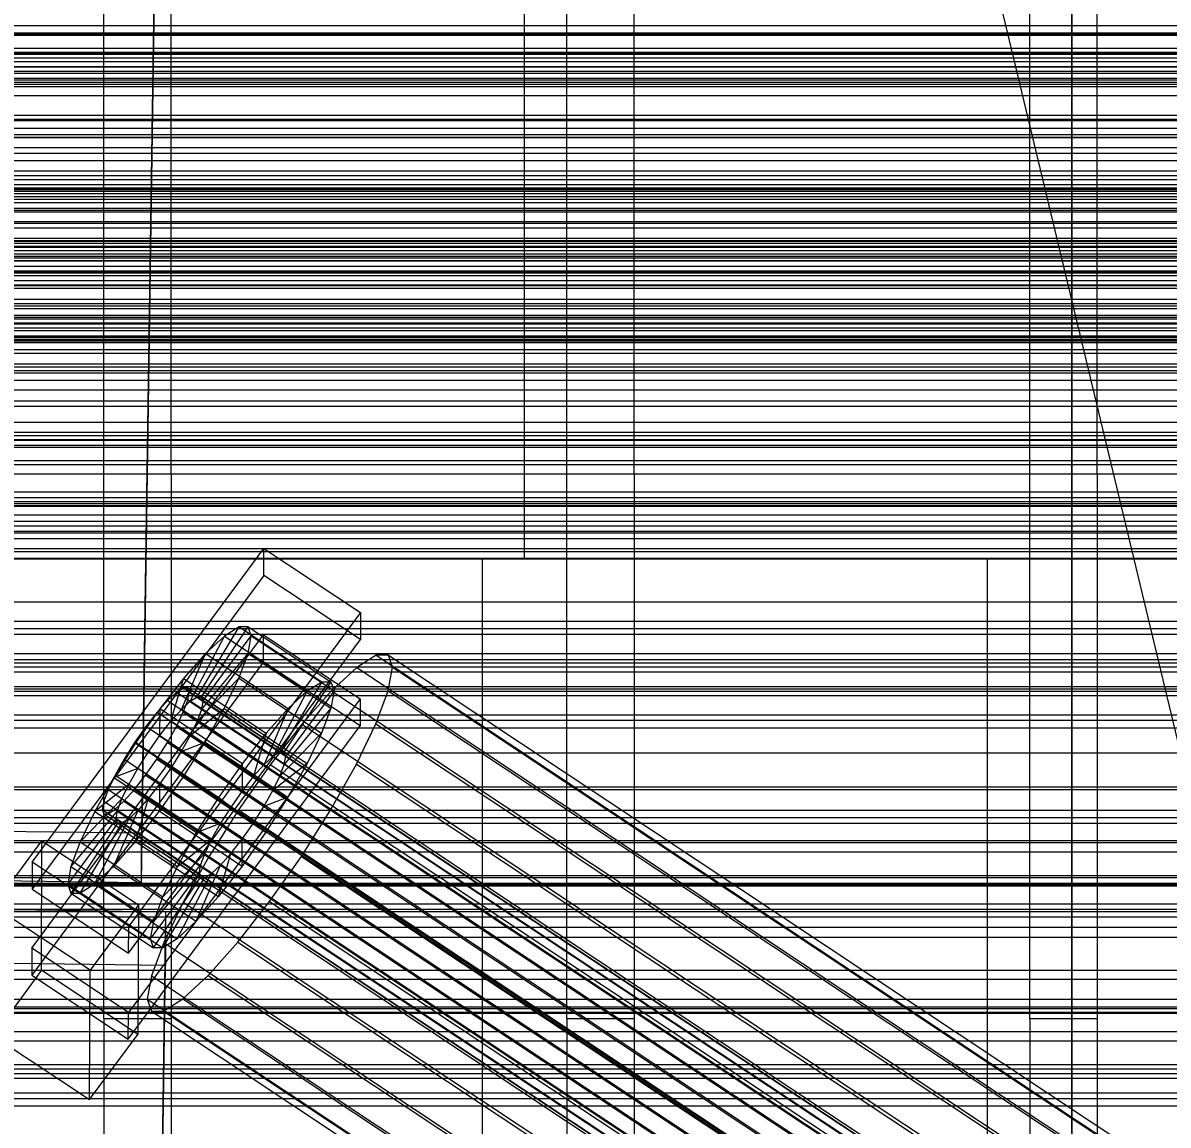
# Model space of a CAD drawing. Header units: millimetres. Extents: x -1970 to 59977, y -50268 to 6837.
# Drawn here: x -374.6 to -238.6, y -34667.3 to -34536.4 of the extents above; entities that cross this region are included whole.
import ezdxf

# ---------------------------------------------------------------- set-up
doc = ezdxf.new("R2010")
doc.units = ezdxf.units.MM
for name, color, linetype, lineweight in [('COTAS_O', 1, 'Continuous', 0), ('COTAS_P', 1, 'Continuous', 0), ('frontal_briquetadora', 7, 'Continuous', 0), ('frontal_C01', 7, 'Continuous', 0), ('frontal_C02', 7, 'Continuous', 0), ('frontal_C03', 7, 'Continuous', 0), ('frontal_mezcladora', 7, 'Continuous', 0), ('frontal_secador', 7, 'Continuous', 0)]:
    doc.layers.add(name, color=color, linetype=linetype, lineweight=lineweight)
doc.dimstyles.new('R19_100', dxfattribs={"dimtxt": 250, "dimasz": 150, "dimexe": 150, "dimexo": 80, "dimgap": 100, "dimtad": 1, "dimtih": 1, "dimtoh": 1, "dimdsep": 46, "dimcen": 0.09, "dimadec": 0, "dimazin": 0, "dimtfac": 1, "dimtdec": 4, "dimtofl": 0, "dimtmove": 0, "dimatfit": 3, "dimfxl": 1, "dimtolj": 1, "dimtzin": 0, "dimarcsym": 0})

# ---------------------------------------------------------------- blocks, each defined once
blk = doc.blocks.new('*D37')
at = {"layer": 'COTAS_P', "color": 0, "lineweight": -2, "transparency": 16777216}
for p, q in [((-1750, -35420), (-1750, -34450)), ((2600, -35420), (2600, -34450)), ((-1600, -34600), (2450, -34600))]:
    blk.add_line(p, q, dxfattribs=at)
at = {"layer": 'COTAS_P', "color": 0, "transparency": 16777216}
for points in [[(-1600, -34575), (-1600, -34625), (-1750, -34600)], [(2450, -34575), (2450, -34625), (2600, -34600)]]:
    blk.add_solid(points, dxfattribs=at)
at = {"layer": 'Defpoints', "color": 0, "transparency": 16777216}
for p in [(2600, -34600), (-1750, -35500), (2600, -35500)]:
    blk.add_point(p, dxfattribs=at)
blk = doc.blocks.new('*D42')
at = {"layer": 'COTAS_O', "color": 0, "lineweight": -2, "transparency": 16777216}
for p, q in [((-570, -33700), (200, -33700)), ((50, -34750), (50, -33850)), ((-570, -34900), (200, -34900))]:
    blk.add_line(p, q, dxfattribs=at)
at = {"layer": 'COTAS_O', "color": 0, "transparency": 16777216}
for points in [[(25, -33850), (75, -33850), (50, -33700)], [(25, -34750), (75, -34750), (50, -34900)]]:
    blk.add_solid(points, dxfattribs=at)
at = {"layer": 'Defpoints', "color": 0, "transparency": 16777216}
for p in [(-650, -33700), (50, -33700), (-650, -34900)]:
    blk.add_point(p, dxfattribs=at)
blk = doc.blocks.new('*D43')
at = {"layer": 'COTAS_O', "color": 0, "lineweight": -2, "transparency": 16777216}
for p, q in [((-650, -34820), (-650, -34050)), ((650, -34820), (650, -34050)), ((-500, -34200), (500, -34200))]:
    blk.add_line(p, q, dxfattribs=at)
at = {"layer": 'COTAS_O', "color": 0, "transparency": 16777216}
for points in [[(-500, -34175), (-500, -34225), (-650, -34200)], [(500, -34175), (500, -34225), (650, -34200)]]:
    blk.add_solid(points, dxfattribs=at)
at = {"layer": 'Defpoints', "color": 0, "transparency": 16777216}
for p in [(650, -34200), (-650, -34900), (650, -34900)]:
    blk.add_point(p, dxfattribs=at)

msp = doc.modelspace()

# ---------------------------------------------------------------- linework, layer by layer
at = {"layer": 'frontal_briquetadora'}
msp.add_line((-430, -33820), (-223.45, -34680), dxfattribs=at)
at = {"layer": 'frontal_C01'}
for p, q in [((-250, -32680.37), (-250, -35735.764)), ((-250, -35740.498), (-250, -32685.104)), ((-425, -34543.438), (425, -34543.438)), ((-450, -34566.054), (450, -34566.054)), ((450, -34578.861), (-450, -34578.861)), ((450, -34599.211), (-450, -34599.211)), ((-373.501, -34636.071), (-345.969, -34598.832)), ((-345.981, -34602.034), (-345.969, -34598.832)), ((-345.969, -34598.832), (-334.501, -34606.444)), ((-345.981, -34602.034), (-373.513, -34639.273)), ((-334.513, -34609.646), (-345.981, -34602.034)), ((-334.501, -34606.444), (-362.033, -34643.683)), ((-334.501, -34606.444), (-334.513, -34609.646)), ((-373.539, -34646.317), (-346.008, -34609.078)), ((-354.71, -34616.969), (-350.645, -34609.219)), ((-353.892, -34616.456), (-348.918, -34608.136)), ((-353.378, -34616.453), (-347.835, -34608.131)), ((-353.205, -34616.961), (-347.47, -34609.203)), ((-350.645, -34609.219), (-352.899, -34611.305)), ((-348.918, -34608.136), (-350.645, -34609.219)), ((-350.645, -34609.219), (-340.816, -34615.743)), ((-347.835, -34608.131), (-348.918, -34608.136)), ((-348.918, -34608.136), (-339.088, -34614.661)), ((-347.847, -34611.28), (-347.47, -34609.203)), ((-347.835, -34608.131), (-338.005, -34614.655)), ((-347.47, -34609.203), (-347.835, -34608.131)), ((-347.47, -34609.203), (-337.64, -34615.727)), ((-346.02, -34612.28), (-346.008, -34609.078)), ((-346.008, -34609.078), (-334.539, -34616.69)), ((-362.045, -34646.885), (-334.513, -34609.646)), ((-450, -34612.018), (450, -34612.018)), ((-355.777, -34617.957), (-352.899, -34611.305)), ((-352.899, -34611.305), (-355.525, -34614.252)), ((-353.384, -34617.945), (-347.847, -34611.28)), ((-352.899, -34611.305), (-343.069, -34617.829)), ((-348.941, -34614.22), (-347.847, -34611.28)), ((-347.847, -34611.28), (-338.017, -34617.804)), ((-332.629, -34611.511), (-334.938, -34612.958)), ((-331.181, -34611.504), (-332.629, -34611.511)), ((-332.629, -34611.511), (-148.32, -34733.842)), ((-330.692, -34612.937), (-331.181, -34611.504)), ((-331.181, -34611.504), (-146.872, -34733.835)), ((-346.02, -34612.28), (-373.551, -34649.519)), ((-334.551, -34619.892), (-346.02, -34612.28)), ((-334.938, -34612.958), (-337.95, -34615.747)), ((-334.938, -34612.958), (-150.629, -34735.29)), ((-331.197, -34615.713), (-330.692, -34612.937)), ((-330.692, -34612.937), (-146.383, -34735.268)), ((-355.525, -34614.252), (-358.345, -34617.86)), ((-357.021, -34619.353), (-355.525, -34614.252)), ((-355.525, -34614.252), (-345.695, -34620.777)), ((-353.902, -34619.337), (-348.941, -34614.22)), ((-350.678, -34617.822), (-348.941, -34614.22)), ((-348.941, -34614.22), (-339.111, -34620.744)), ((-339.088, -34614.661), (-344.062, -34622.98)), ((-338.005, -34614.655), (-343.549, -34622.978)), ((-340.816, -34615.743), (-339.088, -34614.661)), ((-339.088, -34614.661), (-338.005, -34614.655)), ((-338.005, -34614.655), (-337.64, -34615.727)), ((-356.348, -34615.881), (-357.415, -34616.869)), ((-355.53, -34615.368), (-356.348, -34615.881)), ((-356.348, -34615.881), (-142.549, -34757.786)), ((-355.017, -34615.366), (-355.53, -34615.368)), ((-355.53, -34615.368), (-141.731, -34757.273)), ((-355.022, -34616.858), (-354.844, -34615.874)), ((-354.844, -34615.874), (-355.017, -34615.366)), ((-355.017, -34615.366), (-141.218, -34757.27)), ((-354.844, -34615.874), (-141.045, -34757.778)), ((-340.816, -34615.743), (-344.88, -34623.493)), ((-337.64, -34615.727), (-343.376, -34623.486)), ((-343.069, -34617.829), (-340.816, -34615.743)), ((-337.95, -34615.747), (-341.461, -34619.687)), ((-337.64, -34615.727), (-338.017, -34617.804)), ((-337.95, -34615.747), (-153.641, -34738.078)), ((-332.659, -34619.643), (-331.197, -34615.713)), ((-331.197, -34615.713), (-146.887, -34738.045)), ((-334.539, -34616.69), (-362.071, -34653.929)), ((-357.415, -34616.869), (-358.659, -34618.266)), ((-357.415, -34616.869), (-143.617, -34758.774)), ((-355.777, -34617.957), (-354.71, -34616.969)), ((-355.541, -34618.25), (-355.022, -34616.858)), ((-355.022, -34616.858), (-141.224, -34758.762)), ((-354.71, -34616.969), (-353.892, -34616.456)), ((-344.88, -34623.493), (-354.71, -34616.969)), ((-353.892, -34616.456), (-353.378, -34616.453)), ((-344.062, -34622.98), (-353.892, -34616.456)), ((-353.205, -34616.961), (-353.384, -34617.945)), ((-343.549, -34622.978), (-353.378, -34616.453)), ((-353.378, -34616.453), (-353.205, -34616.961)), ((-343.376, -34623.486), (-353.205, -34616.961)), ((-334.539, -34616.69), (-334.551, -34619.892)), ((-358.345, -34617.86), (-361.166, -34621.883)), ((-358.659, -34618.266), (-359.995, -34619.975)), ((-358.659, -34618.266), (-144.861, -34760.17)), ((-358.345, -34617.86), (-358.357, -34621.062)), ((-348.515, -34624.385), (-358.345, -34617.86)), ((-357.021, -34619.353), (-355.777, -34617.957)), ((-356.363, -34619.956), (-355.541, -34618.25)), ((-345.947, -34624.481), (-355.777, -34617.957)), ((-355.541, -34618.25), (-141.742, -34760.154)), ((-354.725, -34621.044), (-350.678, -34617.822)), ((-353.384, -34617.945), (-353.902, -34619.337)), ((-343.554, -34624.469), (-353.384, -34617.945)), ((-352.938, -34621.842), (-350.678, -34617.822)), ((-350.678, -34617.822), (-340.848, -34624.346)), ((-343.069, -34617.829), (-345.947, -34624.481)), ((-345.695, -34620.777), (-343.069, -34617.829)), ((-338.017, -34617.804), (-343.554, -34624.469)), ((-338.017, -34617.804), (-339.111, -34620.744)), ((-362.083, -34657.13), (-334.551, -34619.892)), ((-359.995, -34619.975), (-361.332, -34621.88)), ((-146.196, -34761.879), (-359.995, -34619.975)), ((-358.357, -34621.062), (-357.021, -34619.353)), ((-357.434, -34621.86), (-356.363, -34619.956)), ((-347.191, -34625.877), (-357.021, -34619.353)), ((-356.363, -34619.956), (-142.565, -34761.861)), ((-353.902, -34619.337), (-354.725, -34621.044)), ((-344.073, -34625.862), (-353.902, -34619.337)), ((-341.461, -34619.687), (-345.231, -34624.51)), ((-341.461, -34619.687), (-157.152, -34742.019)), ((-334.981, -34624.459), (-332.659, -34619.643)), ((-332.659, -34619.643), (-148.35, -34741.975)), ((-359.693, -34622.967), (-358.357, -34621.062)), ((-358.357, -34621.062), (-348.527, -34627.586)), ((-354.725, -34621.044), (-355.796, -34622.948)), ((-344.895, -34627.568), (-354.725, -34621.044)), ((-348.515, -34624.385), (-345.695, -34620.777)), ((-345.695, -34620.777), (-347.191, -34625.877)), ((-339.111, -34620.744), (-344.073, -34625.862)), ((-339.111, -34620.744), (-340.848, -34624.346)), ((-361.166, -34621.883), (-363.797, -34626.045)), ((-361.332, -34621.88), (-362.578, -34623.852)), ((-361.332, -34621.88), (-147.533, -34763.784)), ((-359.693, -34622.967), (-361.166, -34621.883)), ((-361.166, -34621.883), (-351.336, -34628.407)), ((-358.68, -34623.832), (-357.434, -34621.86)), ((-357.434, -34621.86), (-143.635, -34763.765)), ((-355.796, -34622.948), (-352.938, -34621.842)), ((-355.569, -34626.004), (-352.938, -34621.842)), ((-352.938, -34621.842), (-343.108, -34628.366)), ((-362.578, -34623.852), (-363.648, -34625.756)), ((-362.578, -34623.852), (-148.779, -34765.756)), ((-360.939, -34624.939), (-359.693, -34622.967)), ((-360.017, -34625.738), (-358.68, -34623.832)), ((-349.863, -34629.492), (-359.693, -34622.967)), ((-358.68, -34623.832), (-144.881, -34765.737)), ((-355.796, -34622.948), (-357.042, -34624.92)), ((-345.966, -34629.472), (-355.796, -34622.948)), ((-344.88, -34623.493), (-345.947, -34624.481)), ((-344.062, -34622.98), (-344.88, -34623.493)), ((-343.549, -34622.978), (-344.062, -34622.98)), ((-343.554, -34624.469), (-343.376, -34623.486)), ((-343.376, -34623.486), (-343.549, -34622.978)), ((-360.939, -34624.939), (-363.797, -34626.045)), ((-362.01, -34626.843), (-360.939, -34624.939)), ((-351.109, -34631.463), (-360.939, -34624.939)), ((-357.042, -34624.92), (-358.378, -34626.825)), ((-357.042, -34624.92), (-355.569, -34626.004)), ((-347.212, -34631.444), (-357.042, -34624.92)), ((-351.336, -34628.407), (-348.515, -34624.385)), ((-345.231, -34624.51), (-349.002, -34629.887)), ((-348.527, -34627.586), (-348.515, -34624.385)), ((-345.947, -34624.481), (-347.191, -34625.877)), ((-160.922, -34746.842), (-345.231, -34624.51)), ((-340.848, -34624.346), (-344.895, -34627.568)), ((-344.073, -34625.862), (-343.554, -34624.469)), ((-340.848, -34624.346), (-343.108, -34628.366)), ((-338.003, -34629.833), (-334.981, -34624.459)), ((-334.981, -34624.459), (-150.672, -34746.791)), ((-363.797, -34626.045), (-366.057, -34630.065)), ((-362.01, -34626.843), (-366.057, -34630.065)), ((-363.648, -34625.756), (-364.471, -34627.462)), ((-363.797, -34626.045), (-353.967, -34632.57)), ((-363.648, -34625.756), (-149.85, -34767.66)), ((-362.833, -34628.55), (-362.01, -34626.843)), ((-352.18, -34633.368), (-362.01, -34626.843)), ((-361.352, -34627.447), (-360.017, -34625.738)), ((-360.017, -34625.738), (-146.218, -34767.642)), ((-358.378, -34626.825), (-359.714, -34628.534)), ((-358.39, -34630.027), (-355.569, -34626.004)), ((-358.378, -34626.825), (-358.39, -34630.027)), ((-348.548, -34633.349), (-358.378, -34626.825)), ((-355.569, -34626.004), (-345.739, -34632.529)), ((-347.191, -34625.877), (-348.527, -34627.586)), ((-344.895, -34627.568), (-344.073, -34625.862)), ((-364.471, -34627.462), (-364.989, -34628.855)), ((-364.471, -34627.462), (-150.672, -34769.367)), ((-362.596, -34628.843), (-361.352, -34627.447)), ((-361.352, -34627.447), (-147.554, -34769.351)), ((-348.527, -34627.586), (-349.863, -34629.492)), ((-345.966, -34629.472), (-344.895, -34627.568)), ((-362.833, -34628.55), (-367.794, -34633.667)), ((-364.989, -34628.855), (-365.168, -34629.838)), ((-364.989, -34628.855), (-151.191, -34770.759)), ((-363.664, -34629.831), (-362.596, -34628.843)), ((-363.351, -34629.942), (-362.833, -34628.55)), ((-353.003, -34635.074), (-362.833, -34628.55)), ((-362.596, -34628.843), (-148.798, -34770.747)), ((-359.714, -34628.534), (-361.21, -34633.635)), ((-359.714, -34628.534), (-360.958, -34629.93)), ((-349.884, -34635.058), (-359.714, -34628.534)), ((-353.967, -34632.57), (-351.336, -34628.407)), ((-351.336, -34628.407), (-349.863, -34629.492)), ((-349.863, -34629.492), (-351.109, -34631.463)), ((-347.212, -34631.444), (-345.966, -34629.472)), ((-343.108, -34628.366), (-345.966, -34629.472)), ((-343.108, -34628.366), (-345.739, -34632.529)), ((-363.53, -34630.926), (-369.265, -34638.684)), ((-363.351, -34629.942), (-368.888, -34636.607)), ((-366.057, -34630.065), (-367.794, -34633.667)), ((-362.025, -34630.918), (-366.09, -34638.668)), ((-366.057, -34630.065), (-356.228, -34636.589)), ((-365.168, -34629.838), (-364.995, -34630.346)), ((-365.168, -34629.838), (-151.369, -34771.743)), ((-364.995, -34630.346), (-364.482, -34630.344)), ((-364.995, -34630.346), (-151.196, -34772.251)), ((-364.482, -34630.344), (-363.664, -34629.831)), ((-364.482, -34630.344), (-150.683, -34772.248)), ((-360.958, -34629.93), (-363.836, -34636.582)), ((-363.664, -34629.831), (-149.865, -34771.735)), ((-363.53, -34630.926), (-363.351, -34629.942)), ((-363.357, -34631.434), (-363.53, -34630.926)), ((-353.7, -34637.45), (-363.53, -34630.926)), ((-353.521, -34636.466), (-363.351, -34629.942)), ((-362.025, -34630.918), (-362.843, -34631.431)), ((-360.958, -34629.93), (-362.025, -34630.918)), ((-352.196, -34637.443), (-362.025, -34630.918)), ((-361.21, -34633.635), (-358.39, -34630.027)), ((-351.128, -34636.455), (-360.958, -34629.93)), ((-358.39, -34630.027), (-348.56, -34636.551)), ((-349.002, -34629.887), (-352.519, -34635.453)), ((-349.002, -34629.887), (-164.693, -34752.219)), ((-341.52, -34635.398), (-338.003, -34629.833)), ((-338.003, -34629.833), (-153.694, -34752.164)), ((-363.357, -34631.434), (-368.9, -34639.756)), ((-362.843, -34631.431), (-367.817, -34639.751)), ((-362.843, -34631.431), (-363.357, -34631.434)), ((-353.527, -34637.958), (-363.357, -34631.434)), ((-353.014, -34637.955), (-362.843, -34631.431)), ((-353.967, -34632.57), (-351.109, -34631.463)), ((-351.109, -34631.463), (-352.18, -34633.368)), ((-348.548, -34633.349), (-347.212, -34631.444)), ((-345.739, -34632.529), (-347.212, -34631.444)), ((-378.086, -34641.317), (-372.35, -34633.559)), ((-372.408, -34648.928), (-372.35, -34633.559)), ((-372.35, -34633.559), (-360.882, -34641.171)), ((-367.794, -34633.667), (-368.888, -34636.607)), ((-367.794, -34633.667), (-357.964, -34640.192)), ((-363.836, -34636.582), (-361.21, -34633.635)), ((-361.21, -34633.635), (-351.38, -34640.159)), ((-356.228, -34636.589), (-353.967, -34632.57)), ((-356.228, -34636.589), (-352.18, -34633.368)), ((-352.18, -34633.368), (-353.003, -34635.074)), ((-349.884, -34635.058), (-348.548, -34633.349)), ((-345.739, -34632.529), (-348.56, -34636.551)), ((-348.56, -34636.551), (-348.548, -34633.349)), ((-357.964, -34640.192), (-353.003, -34635.074)), ((-353.003, -34635.074), (-353.521, -34636.466)), ((-351.38, -34640.159), (-349.884, -34635.058)), ((-351.128, -34636.455), (-349.884, -34635.058)), ((-373.501, -34636.071), (-373.513, -34639.273)), ((-362.033, -34643.683), (-373.501, -34636.071)), ((-359.058, -34643.132), (-353.521, -34636.466)), ((-352.519, -34635.453), (-355.541, -34640.826)), ((-354.006, -34643.106), (-351.128, -34636.455)), ((-353.521, -34636.466), (-353.7, -34637.45)), ((-352.519, -34635.453), (-168.21, -34757.784)), ((-352.196, -34637.443), (-351.128, -34636.455)), ((-345.291, -34640.775), (-341.52, -34635.398)), ((-341.52, -34635.398), (-157.211, -34757.729)), ((-368.888, -34636.607), (-369.265, -34638.684)), ((-368.888, -34636.607), (-359.058, -34643.132)), ((-366.09, -34638.668), (-363.836, -34636.582)), ((-363.836, -34636.582), (-354.006, -34643.106)), ((-359.436, -34645.208), (-353.7, -34637.45)), ((-357.964, -34640.192), (-356.228, -34636.589)), ((-356.26, -34645.192), (-352.196, -34637.443)), ((-353.7, -34637.45), (-353.527, -34637.958)), ((-353.014, -34637.955), (-352.196, -34637.443)), ((-348.56, -34636.551), (-351.38, -34640.159)), ((-369.265, -34638.684), (-368.9, -34639.756)), ((-369.265, -34638.684), (-359.436, -34645.208)), ((-367.817, -34639.751), (-366.09, -34638.668)), ((-366.09, -34638.668), (-356.26, -34645.192)), ((-359.07, -34646.28), (-353.527, -34637.958)), ((-357.987, -34646.275), (-353.014, -34637.955)), ((-353.527, -34637.958), (-353.014, -34637.955)), ((-373.513, -34639.273), (-362.045, -34646.885)), ((-368.9, -34639.756), (-367.817, -34639.751)), ((-368.9, -34639.756), (-359.07, -34646.28)), ((-367.817, -34639.751), (-357.987, -34646.275)), ((-359.058, -34643.132), (-357.964, -34640.192)), ((-351.38, -34640.159), (-354.006, -34643.106)), ((-366.618, -34648.929), (-378.086, -34641.317)), ((-375.644, -34641.727), (-357.646, -34641.968)), ((-360.882, -34641.171), (-366.618, -34648.929)), ((-360.882, -34641.171), (-360.939, -34656.539)), ((-355.541, -34640.826), (-357.863, -34645.642)), ((-355.541, -34640.826), (-171.232, -34763.158)), ((-349.061, -34645.598), (-345.291, -34640.775)), ((-345.291, -34640.775), (-160.982, -34763.106)), ((-357.646, -34641.968), (-360.514, -34833.916)), ((-359.436, -34645.208), (-359.058, -34643.132)), ((-357.646, -34641.968), (-357.646, -34648.372)), ((-354.006, -34643.106), (-356.26, -34645.192)), ((-362.045, -34646.885), (-362.033, -34643.683)), ((-359.07, -34646.28), (-359.436, -34645.208)), ((-357.863, -34645.642), (-359.326, -34649.572)), ((-356.26, -34645.192), (-357.987, -34646.275)), ((-357.863, -34645.642), (-173.554, -34767.973)), ((-352.572, -34649.538), (-349.061, -34645.598)), ((-349.061, -34645.598), (-164.752, -34767.93)), ((-373.539, -34646.317), (-373.551, -34649.519)), ((-362.071, -34653.929), (-373.539, -34646.317)), ((-357.987, -34646.275), (-359.07, -34646.28)), ((-357.646, -34648.372), (-375.644, -34648.131)), ((-360.514, -34840.32), (-357.646, -34648.372)), ((-372.408, -34648.928), (-378.143, -34656.686)), ((-373.551, -34649.519), (-362.083, -34657.13)), ((-360.939, -34656.539), (-372.408, -34648.928)), ((-366.675, -34664.298), (-366.618, -34648.929)), ((-359.326, -34649.572), (-359.83, -34652.348)), ((-359.326, -34649.572), (-175.016, -34771.903)), ((-355.584, -34652.327), (-352.572, -34649.538)), ((-352.572, -34649.538), (-168.263, -34771.87)), ((-359.83, -34652.348), (-359.341, -34653.782)), ((-359.83, -34652.348), (-175.521, -34774.68)), ((-357.893, -34653.774), (-355.584, -34652.327)), ((-355.584, -34652.327), (-171.275, -34774.658)), ((-362.083, -34657.13), (-362.071, -34653.929)), ((-359.341, -34653.782), (-357.893, -34653.774)), ((-359.341, -34653.782), (-175.032, -34776.113)), ((-357.893, -34653.774), (-173.584, -34776.106)), ((-378.143, -34656.686), (-366.675, -34664.298)), ((-366.675, -34664.298), (-360.939, -34656.539))]:
    msp.add_line(p, q, dxfattribs=at)
at = {"layer": 'frontal_C02'}
for p, q in [((-250, -32976.99), (-250, -35767.535)), ((-250, -35772.314), (-250, -32981.769)), ((-357.646, -34438.888), (-360.514, -34632.655)), ((-360.514, -34638.5), (-357.646, -34444.733)), ((-450, -34615.487), (450, -34615.487)), ((450, -34627.178), (-450, -34627.178)), ((-425, -34627.144), (425, -34627.144)), ((-360.514, -34632.655), (-378.512, -34632.411)), ((-360.514, -34638.5), (-360.514, -34632.655)), ((425, -34638.62), (-425, -34638.62)), ((-378.512, -34638.257), (-360.514, -34638.5)), ((425, -34641.991), (-425, -34641.991)), ((450, -34648.959), (-450, -34648.959)), ((-425, -34653.467), (425, -34653.467)), ((-450, -34660.649), (450, -34660.649))]:
    msp.add_line(p, q, dxfattribs=at)
at = {"layer": 'frontal_C03'}
for p, q in [((-1250, -34536.706), (1250, -34536.706)), ((-1250, -34537.835), (1250, -34537.835)), ((1250, -34540.126), (-1250, -34540.126)), ((1250, -34541.008), (-1250, -34541.008)), ((-1250, -34541.554), (1250, -34541.554)), ((1250, -34541.661), (-1250, -34541.661)), ((-1250, -34543.151), (1250, -34543.151)), ((1250, -34543.969), (-1250, -34543.969)), ((-1250, -34545.026), (1250, -34545.026)), ((1250, -34547.878), (-1250, -34547.878)), ((-1250, -34547.998), (1250, -34547.998)), ((1250, -34548.935), (-1250, -34548.935)), ((-1250, -34549.954), (1250, -34549.954)), ((1250, -34551.243), (-1250, -34551.243)), ((1250, -34551.896), (-1250, -34551.896)), ((1250, -34552.778), (-1250, -34552.778)), ((-1268, -34555.971), (1268, -34555.971)), ((-1268, -34556.196), (1268, -34556.196)), ((-1250, -34555.598), (1250, -34555.598)), ((-1268, -34556.36), (1268, -34556.36)), ((-1268, -34557.018), (1268, -34557.018)), ((-1268, -34557.335), (1268, -34557.335)), ((-1268, -34558.381), (1268, -34558.381)), ((-1268, -34558.83), (1268, -34558.83)), ((1250, -34557.779), (-1250, -34557.779)), ((-1268, -34560.194), (1268, -34560.194)), ((-1268, -34560.744), (1268, -34560.744)), ((-1268, -34562.331), (1268, -34562.331)), ((1268, -34562.945), (-1268, -34562.945)), ((1250, -34562.584), (-1250, -34562.584)), ((1250, -34563.465), (-1250, -34563.465)), ((-1250, -34563.837), (1250, -34563.837)), ((1250, -34564.119), (-1250, -34564.119)), ((-1268, -34564.648), (1268, -34564.648)), ((-1268, -34565.283), (1268, -34565.283)), ((-1268, -34566.987), (1268, -34566.987)), ((-1250, -34566.095), (1250, -34566.095)), ((1250, -34566.426), (-1250, -34566.426)), ((-1268, -34567.6), (1268, -34567.6)), ((-1250, -34567.484), (1250, -34567.484)), ((-1268, -34569.188), (1268, -34569.188)), ((-1268, -34569.738), (1268, -34569.738)), ((-1268, -34571.101), (1268, -34571.101)), ((1250, -34570.336), (-1250, -34570.336)), ((-1268, -34571.55), (1268, -34571.55)), ((1250, -34571.393), (-1250, -34571.393)), ((-1250, -34572.152), (1250, -34572.152)), ((-1268, -34572.596), (1268, -34572.596)), ((-1268, -34572.914), (1268, -34572.914)), ((-1268, -34573.572), (1268, -34573.572)), ((-1268, -34573.736), (1268, -34573.736)), ((1250, -34573.7), (-1250, -34573.7)), ((-1268, -34573.96), (1268, -34573.96)), ((-1250, -34574.333), (1250, -34574.333)), ((1250, -34574.354), (-1250, -34574.354)), ((1250, -34575.235), (-1250, -34575.235)), ((-1250, -34579.978), (1250, -34579.978)), ((-1250, -34581.934), (1250, -34581.934)), ((1250, -34585.042), (-1250, -34585.042)), ((1250, -34585.923), (-1250, -34585.923)), ((1250, -34586.576), (-1250, -34586.576)), ((-1250, -34586.781), (1250, -34586.781)), ((-1250, -34588.377), (1250, -34588.377)), ((1250, -34588.884), (-1250, -34588.884)), ((-1250, -34589.941), (1250, -34589.941)), ((-1250, -34592.097), (1250, -34592.097)), ((1250, -34592.793), (-1250, -34592.793)), ((-1250, -34593.226), (1250, -34593.226)), ((1250, -34593.851), (-1250, -34593.851)), ((-1250, -34595.564), (1250, -34595.564)), ((-1250, -34596.148), (1250, -34596.148)), ((1250, -34596.158), (-1250, -34596.158)), ((1250, -34596.812), (-1250, -34596.812)), ((-1250, -34596.946), (1250, -34596.946)), ((1250, -34597.693), (-1250, -34597.693)), ((1250, -34607.499), (-1250, -34607.499)), ((1250, -34608.381), (-1250, -34608.381)), ((1250, -34609.034), (-1250, -34609.034)), ((1250, -34611.342), (-1250, -34611.342)), ((-1250, -34612.399), (1250, -34612.399)), ((-1500, -34615.78), (1500, -34615.78)), ((1250, -34615.251), (-1250, -34615.251)), ((1250, -34616.308), (-1250, -34616.308)), ((1250, -34618.616), (-1250, -34618.616)), ((1250, -34619.269), (-1250, -34619.269)), ((1250, -34620.151), (-1250, -34620.151)), ((1500, -34627.188), (-1500, -34627.188)), ((1500, -34627.473), (-1500, -34627.473)), ((1250, -34629.957), (-1250, -34629.957)), ((1250, -34630.838), (-1250, -34630.838)), ((1250, -34631.492), (-1250, -34631.492)), ((1250, -34633.799), (-1250, -34633.799)), ((-1250, -34634.856), (1250, -34634.856)), ((1250, -34637.709), (-1250, -34637.709)), ((-1500, -34638.882), (1500, -34638.882)), ((1250, -34638.766), (-1250, -34638.766)), ((1250, -34641.073), (-1250, -34641.073)), ((1250, -34641.727), (-1250, -34641.727)), ((1250, -34642.608), (-1250, -34642.608)), ((1250, -34652.415), (-1250, -34652.415)), ((1250, -34653.296), (-1250, -34653.296)), ((1250, -34653.949), (-1250, -34653.949)), ((1250, -34656.257), (-1250, -34656.257)), ((-1250, -34657.314), (1250, -34657.314)), ((1250, -34660.166), (-1250, -34660.166)), ((1250, -34661.224), (-1250, -34661.224)), ((1250, -34663.531), (-1250, -34663.531)), ((1250, -34664.184), (-1250, -34664.184)), ((1250, -34665.066), (-1250, -34665.066))]:
    msp.add_line(p, q, dxfattribs=at)
at = {"layer": 'frontal_mezcladora'}
for p, q in [((-365, -34590), (-365, -34525.346)), ((-357, -34590), (-357, -34525.346)), ((-310, -34590), (-310, -34525.346)), ((-302, -34590), (-302, -34525.346)), ((-255, -34590), (-255, -34525.346)), ((-247, -34590), (-247, -34525.346)), ((-315, -34600), (-315, -34535)), ((-420, -34542.102), (240, -34542.102)), ((240, -34590), (-420, -34590)), ((-365, -34654.654), (-365, -34590)), ((-357, -34590), (-365, -34590)), ((-357, -34590), (-357, -34654.654)), ((-310, -34654.654), (-310, -34590)), ((-302, -34590), (-310, -34590)), ((-302, -34590), (-302, -34654.654)), ((-255, -34654.654), (-255, -34590)), ((-247, -34590), (-255, -34590)), ((-247, -34590), (-247, -34654.654)), ((-320, -34600), (-260, -34600)), ((-320, -34820), (-320, -34600)), ((-315, -34600), (315, -34600)), ((-260, -34820), (-260, -34600)), ((-420, -34637.898), (240, -34637.898)), ((-365, -34654.654), (-365, -34709.466)), ((-365, -34654.654), (-357, -34654.654)), ((-357, -34654.654), (-357, -34709.466)), ((-310, -34654.654), (-310, -34709.466)), ((-310, -34654.654), (-302, -34654.654)), ((-302, -34654.654), (-302, -34709.466)), ((-255, -34654.654), (-255, -34709.466)), ((-255, -34654.654), (-247, -34654.654)), ((-247, -34654.654), (-247, -34709.466))]:
    msp.add_line(p, q, dxfattribs=at)
at = {"layer": 'frontal_secador'}
for p, q in [((-1250, -34537.588), (1250, -34537.588)), ((1250, -34537.611), (-1250, -34537.611)), ((1250, -34537.728), (-1250, -34537.728)), ((-1250, -34539.387), (1250, -34539.387)), ((1250, -34539.918), (-1250, -34539.918)), ((-1250, -34540), (1250, -34540)), ((1250, -34540.588), (-1250, -34540.588)), ((1250, -34542.387), (-1250, -34542.387)), ((1250, -34543), (-1250, -34543)), ((-1250, -34543.65), (1250, -34543.65)), ((1250, -34544), (-1250, -34544)), ((1250, -34547.382), (-1250, -34547.382)), ((-1250, -34548), (1250, -34548)), ((1250, -34549.689), (-1250, -34549.689)), ((-1250, -34550), (1250, -34550)), ((1250, -34554), (-1250, -34554)), ((1250, -34554.545), (-1250, -34554.545)), ((-1250, -34555), (1250, -34555)), ((1250, -34556), (-1250, -34556)), ((1250, -34556.144), (-1250, -34556.144)), ((1250, -34556.709), (-1250, -34556.709)), ((1250, -34558.686), (-1250, -34558.686)), ((1250, -34560), (-1250, -34560)), ((1320, -34562), (-1320, -34562)), ((1320, -34562.273), (-1320, -34562.273)), ((1250, -34562), (-1250, -34562)), ((1320, -34563.072), (-1320, -34563.072)), ((1320, -34564.343), (-1320, -34564.343)), ((1250, -34564.651), (-1250, -34564.651)), ((1320, -34566), (-1320, -34566)), ((1250, -34565.859), (-1250, -34565.859)), ((-1250, -34566), (1250, -34566)), ((1320, -34567.929), (-1320, -34567.929)), ((-1320, -34570), (1320, -34570)), ((-1250, -34570), (1250, -34570)), ((1320, -34572.071), (-1320, -34572.071)), ((1320, -34574), (-1320, -34574)), ((1250, -34574.141), (-1250, -34574.141)), ((1320, -34575.657), (-1320, -34575.657)), ((1320, -34576.928), (-1320, -34576.928)), ((1320, -34577.727), (-1320, -34577.727)), ((1320, -34578), (-1320, -34578)), ((1250, -34577.285), (-1250, -34577.285)), ((1250, -34578), (-1250, -34578)), ((1250, -34581.314), (-1250, -34581.314)), ((1250, -34583.856), (-1250, -34583.856)), ((1250, -34585.455), (-1250, -34585.455)), ((1250, -34586), (-1250, -34586)), ((1360, -34593.5), (-1360, -34593.5)), ((1250, -34593.75), (-1250, -34593.75)), ((1360, -34594.863), (-1360, -34594.863)), ((1360, -34598.859), (-1360, -34598.859)), ((1360, -34605.216), (-1360, -34605.216)), ((1250, -34612.924), (-1250, -34612.924)), ((1360, -34613.5), (-1360, -34613.5)), ((1360, -34623.147), (-1360, -34623.147)), ((-1360, -34633.5), (1360, -34633.5)), ((-1250, -34633.5), (1250, -34633.5)), ((1360, -34643.853), (-1360, -34643.853)), ((-1250, -34645), (1250, -34645)), ((-1400, -34650), (1400, -34650)), ((-1250, -34650), (1250, -34650)), ((1360, -34653.5), (-1360, -34653.5)), ((1250, -34654.076), (-1250, -34654.076)), ((1360, -34661.784), (-1360, -34661.784))]:
    msp.add_line(p, q, dxfattribs=at)

# ---------------------------------------------------------------- dimensions: what is measured, and where the dimension line sits
at = {"layer": 'COTAS_O'}
for p2, distance, picture, middle in [((-650, -33700), -700, '*D42', (50, -34300)), ((650, -34900), 700, '*D43', (0, -34200))]:
    dim = msp.add_aligned_dim(p1=(-650, -34900), p2=p2, distance=distance, text='<> O', dimstyle='R19_100', dxfattribs=at)
    dim.commit()
    dim.dimension.update_dxf_attribs({"geometry": picture, "text_midpoint": middle})
at = {"layer": 'COTAS_P'}
dim = msp.add_aligned_dim(p1=(-1750, -35500), p2=(2600, -35500), distance=900, text='<> P', dimstyle='R19_100', dxfattribs=at)
dim.commit()
dim.dimension.update_dxf_attribs({"geometry": '*D37', "text_midpoint": (425, -34600)})

doc.saveas('drawing.dxf')
